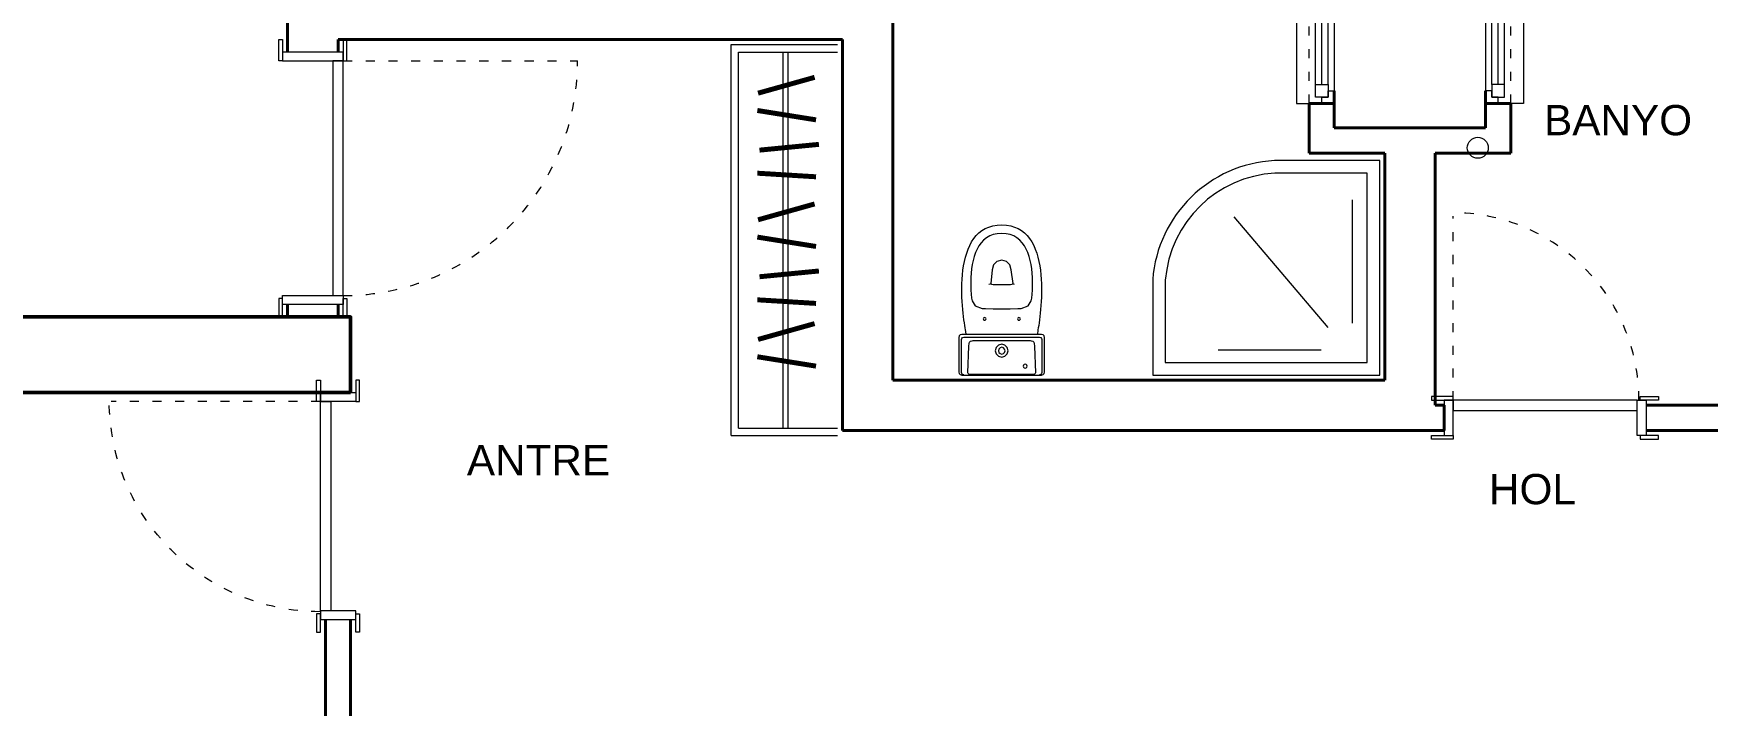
# Model space of a CAD drawing. Header units: millimetres. Extents: x 23 to 3134, y 30 to 1541.
# Drawn here: x 1837 to 2501, y 511 to 777 of the extents above; entities that cross this region are included whole.
import ezdxf

# ---------------------------------------------------------------- set-up
doc = ezdxf.new("R2010")
doc.units = ezdxf.units.MM
doc.linetypes.add('ACAD_ISO03W100', pattern=[30, 12, -18])
for name, color, linetype, lineweight in [('duvar_40', 255, 'Continuous', 40), ('KAPI-PEN', 155, 'Continuous', 18), ('SIVA', 153, 'Continuous', 9), ('TABLE4', 3, 'Continuous', 50), ('TEF', 253, 'Continuous', 18), ('yazı', 253, 'Continuous', 20)]:
    doc.layers.add(name, color=color, linetype=linetype, lineweight=lineweight)
doc.layers.add('PENCERE', color=1, linetype='Continuous')
doc.layers.get('SIVA').off()
doc.styles.add('MAHAL', font='Arial')

# ---------------------------------------------------------------- blocks, each defined once
blk = doc.blocks.new('duuf', base_point=(2280.8467, 641.5526))
at = {"layer": 'TEF'}
for p, q in [((2360.009477, 662.133862), (2360.009477, 711.044988)), ((2350.382916, 660.340452), (2313.181971, 704.197432)), ((2347.60916, 651.450495), (2306.81865, 651.450495))]:
    blk.add_line(p, q, dxfattribs=at)
at = {"layer": 'TEF', "flags": 128}
for points in [[(2280.846659, 679.357137), (2280.846659, 641.552611), (2370.846659, 641.552611), (2370.846659, 726.552611), (2329.128674, 726.552611)], [(2285.846659, 679.164957), (2285.846659, 646.552611), (2365.846659, 646.552611), (2365.846659, 721.552611), (2329.262426, 721.552611)]]:
    blk.add_lwpolyline(points, dxfattribs=at)
at = {"layer": 'TEF'}
for radius, start, end in [(51.08807, 92.987713, 175.708283), (46.08807, 93.145645, 175.481362)]:
    blk.add_arc((2331.791476, 675.533983), radius, start, end, dxfattribs=at)
blk = doc.blocks.new('KLOZET')
at = {"layer": 'TEF'}
for p, q in [((-49.897172, 13.301971), (-51.381299, 12.646202)), ((-48.335456, 13.867699), (-49.897172, 13.301971)), ((-46.707171, 14.34861), (-48.335456, 13.867699)), ((-45.023458, 14.749992), (-46.707171, 14.34861)), ((-43.295366, 15.077041), (-45.023458, 14.749992)), ((-41.534004, 15.335042), (-43.295366, 15.077041)), ((-39.750483, 15.529252), (-41.534004, 15.335042)), ((-37.955882, 15.664928), (-39.750483, 15.529252)), ((-36.161251, 15.747325), (-37.955882, 15.664928)), ((-34.37773, 15.781669), (-36.161251, 15.747325)), ((-32.616398, 15.773247), (-34.37773, 15.781669)), ((-30.888306, 15.727285), (-32.616398, 15.773247)), ((-29.204592, 15.64904), (-30.888306, 15.727285)), ((-27.576308, 15.543797), (-29.204592, 15.64904)), ((-26.014562, 15.416752), (-27.576308, 15.543797)), ((-24.530435, 15.273222), (-26.014562, 15.416752)), ((-23.135036, 15.118433), (-24.530435, 15.273222)), ((-21.839444, 14.957612), (-23.135036, 15.118433)), ((-20.654741, 14.796044), (-21.839444, 14.957612)), ((-19.592034, 14.638985), (-20.654741, 14.796044)), ((-18.662375, 14.491662), (-19.592034, 14.638985)), ((-17.876873, 14.359332), (-18.662375, 14.491662)), ((-17.246638, 14.247279), (-17.876873, 14.359332)), ((-16.78272, 14.160761), (-17.246638, 14.247279)), ((-16.496257, 14.104974), (-16.78272, 14.160761)), ((-16.075553, 14.020063), (-16.496257, 14.104974)), ((-16.075553, 15.808667), (-15.917867, 16.391566)), ((-16.075553, -15.808667), (-16.075553, 15.808667)), ((-15.917867, 16.391566), (-15.503554, 16.80585)), ((-15.503554, 16.80585), (-14.920714, 16.963506)), ((-14.824938, 15.474988), (-14.945054, 15.0309)), ((-14.945054, 15.0309), (-14.945054, -15.0309)), ((-14.920714, 16.963506), (-1.154839, 16.963506)), ((-14.509297, 15.790688), (-14.824938, 15.474988)), ((-14.065209, 15.910834), (-14.509297, 15.790688)), ((-0.993868, 15.910834), (-14.065209, 15.910834)), ((-0.816561, 13.349068), (-11.380341, 12.985973)), ((-1.154839, 16.963506), (-0.571999, 16.80585)), ((-0.54972, 15.790688), (-0.993868, 15.910834)), ((-0.532936, 13.251589), (-0.816561, 13.349068)), ((-0.571999, 16.80585), (-0.157686, 16.391566)), ((-0.23405, 15.474988), (-0.54972, 15.790688)), ((-0.113934, 15.0309), (-0.23405, 15.474988)), ((-0.157686, 16.391566), (0, 15.808667)), ((0, 15.808667), (0, -15.808667)), ((-57.249388, 7.832456), (-58.03486, 6.525994)), ((-56.319729, 9.017369), (-57.249388, 7.832456)), ((-55.256993, 10.085929), (-56.319729, 9.017369)), ((-54.07229, 11.043422), (-55.256993, 10.085929)), ((-54.404236, 6.027672), (-53.503337, 7.155125)), ((-52.776698, 11.895074), (-54.07229, 11.043422)), ((-53.503337, 7.155125), (-52.446962, 8.145618)), ((-51.381299, 12.646202), (-52.776698, 11.895074)), ((-52.446962, 8.145618), (-51.251387, 9.006887)), ((-51.251387, 9.006887), (-49.932979, 9.746696)), ((-49.932979, 9.746696), (-48.508044, 10.37272)), ((-48.508044, 10.37272), (-46.992917, 10.892754)), ((-46.992917, 10.892754), (-45.403875, 11.314444)), ((-45.403875, 11.314444), (-43.757224, 11.645614)), ((-43.757224, 11.645614), (-42.069359, 11.893909)), ((-42.069359, 11.893909), (-40.356528, 12.067125)), ((-40.356528, 12.067125), (-38.635065, 12.172965)), ((-38.635065, 12.172965), (-36.921278, 12.219136)), ((-36.921278, 12.219136), (-35.231502, 12.213402)), ((-35.231502, 12.213402), (-33.582074, 12.163468)), ((-33.582074, 12.163468), (-31.989269, 12.0771)), ((-31.989269, 12.0771), (-30.469423, 11.962001)), ((-30.469423, 11.962001), (-29.419917, 11.702148)), ((-29.419917, 11.702148), (-27.470826, 10.493732)), ((-27.470826, 10.493732), (-26.42132, 7.693347)), ((-26.42132, 7.693347), (-26.363711, 6.405759)), ((-22.782423, 6.755057), (-22.707194, 7.033276)), ((-22.707194, 6.476897), (-22.782423, 6.755057)), ((-22.707194, 7.033276), (-22.509489, 7.231011)), ((-22.509489, 7.231011), (-22.231329, 7.30627)), ((-22.231329, 7.30627), (-21.953139, 7.231011)), ((-21.953139, 7.231011), (-21.755375, 7.033276)), ((-21.755375, 7.033276), (-21.680116, 6.755057)), ((-21.680116, 6.755057), (-21.755375, 6.476897)), ((-13.596542, 11.725532), (-13.614311, 11.2999)), ((-13.614311, 11.2999), (-13.614311, -11.29993)), ((-13.438856, 12.308462), (-13.596542, 11.725532)), ((-13.024543, 12.722835), (-13.438856, 12.308462)), ((-12.441703, 12.88052), (-13.024543, 12.722835)), ((-11.380341, 12.985973), (-12.441703, 12.88052)), ((-0.331349, 12.99547), (-0.532936, 13.251589)), ((-0.254656, 12.635241), (-0.331349, 12.99547)), ((-0.254656, -12.635241), (-0.254656, 12.635241)), ((-59.415477, 1.824511), (-59.513433, -0.020831)), ((-59.129014, 3.527278), (-59.415477, 1.824511)), ((-58.665125, 5.092667), (-59.129014, 3.527278)), ((-58.03486, 6.525994), (-58.665125, 5.092667)), ((-56.126744, -0.006107), (-56.010928, 1.746384)), ((-56.010928, 1.746384), (-55.674353, 3.331066)), ((-55.674353, 3.331066), (-55.133353, 4.755584)), ((-55.133353, 4.755584), (-54.404236, 6.027672)), ((-45.49995, -0.020831), (-44.988277, 1.870771)), ((-44.988277, 1.870771), (-43.643768, 3.215281)), ((-43.643768, 3.215281), (-41.752285, 3.726983)), ((-41.752285, 3.726983), (-36.308185, 4.334372)), ((-36.385923, 4.334372), (-36.264941, 4.262368)), ((-36.308185, 4.334372), (-36.207362, 4.360294)), ((-36.264941, 4.262368), (-36.040239, 3.965662)), ((-36.207362, 4.360294), (-36.02008, 4.541782)), ((-36.040239, 3.965662), (-35.919257, 3.323331)), ((-36.02008, 4.541782), (-35.919257, 5.034311)), ((-35.919257, 3.323331), (-35.919257, -3.520618)), ((-26.363711, 6.405759), (-26.258557, 3.407191)), ((-26.258557, 3.407191), (-26.207458, -0.006107)), ((-22.509489, 6.279222), (-22.707194, 6.476897)), ((-22.231329, 6.203993), (-22.509489, 6.279222)), ((-21.953139, 6.279222), (-22.231329, 6.203993)), ((-21.755375, 6.476897), (-21.953139, 6.279222)), ((-12.167396, -0.020831), (-11.821234, 1.258723)), ((-11.821234, 1.258723), (-10.911703, 2.168253)), ((-10.97209, -0.020831), (-10.789139, 0.655486)), ((-10.911703, 2.168253), (-9.63206, 2.514386)), ((-10.789139, 0.655486), (-10.308376, 1.136159)), ((-10.308376, 1.136159), (-9.63206, 1.31911)), ((-9.63206, 2.514386), (-8.352506, 2.168253)), ((-9.63206, 1.31911), (-8.955833, 1.136159)), ((-8.955833, 1.136159), (-8.4751, 0.655486)), ((-8.4751, 0.655486), (-8.292149, -0.020831)), ((-8.352506, 2.168253), (-7.443006, 1.258723)), ((-7.443006, 1.258723), (-7.096844, -0.020831)), ((-59.513433, -0.020831), (-59.415477, -1.866172)), ((-59.415477, -1.866172), (-59.129014, -3.568909)), ((-59.129014, -3.568909), (-58.665125, -5.134328)), ((-58.665125, -5.134328), (-58.03486, -6.567656)), ((-58.03486, -6.567656), (-57.249388, -7.874118)), ((-56.126744, -0.020831), (-56.126744, -0.006107)), ((-56.010928, -1.773352), (-56.126744, -0.020831)), ((-55.674353, -3.358004), (-56.010928, -1.773352)), ((-55.133353, -4.782552), (-55.674353, -3.358004)), ((-54.404236, -6.054669), (-55.133353, -4.782552)), ((-53.503337, -7.182122), (-54.404236, -6.054669)), ((-44.988277, -1.912402), (-45.49995, -0.020831)), ((-43.643768, -3.256912), (-44.988277, -1.912402)), ((-41.752285, -3.768614), (-43.643768, -3.256912)), ((-36.308185, -4.531688), (-41.752285, -3.768614)), ((-36.264941, -4.459654), (-36.385923, -4.531688)), ((-36.207362, -4.554714), (-36.308185, -4.531688)), ((-36.040239, -4.162978), (-36.264941, -4.459654)), ((-36.02008, -4.716043), (-36.207362, -4.554714)), ((-35.919257, -3.520618), (-36.040239, -4.162978)), ((-35.919257, -5.15389), (-36.02008, -4.716043)), ((-26.363711, -6.432816), (-26.42132, -7.720374)), ((-26.258557, -3.434189), (-26.363711, -6.432816)), ((-26.207458, -0.020831), (-26.258557, -3.434189)), ((-26.207458, -0.006107), (-26.207458, -0.020831)), ((-22.782423, -6.855133), (-22.707194, -6.576944)), ((-22.707194, -6.576944), (-22.509489, -6.379179)), ((-22.509489, -6.379179), (-22.231329, -6.30392)), ((-22.231329, -6.30392), (-21.953139, -6.379179)), ((-21.953139, -6.379179), (-21.755375, -6.576944)), ((-21.755375, -6.576944), (-21.680116, -6.855133)), ((-11.821234, -1.300355), (-12.167396, -0.020831)), ((-10.911703, -2.209885), (-11.821234, -1.300355)), ((-10.789139, -0.697147), (-10.97209, -0.020831)), ((-9.63206, -2.556017), (-10.911703, -2.209885)), ((-10.308376, -1.17788), (-10.789139, -0.697147)), ((-9.63206, -1.360861), (-10.308376, -1.17788)), ((-8.955833, -1.17788), (-9.63206, -1.360861)), ((-8.352506, -2.209885), (-9.63206, -2.556017)), ((-8.4751, -0.697147), (-8.955833, -1.17788)), ((-8.292149, -0.020831), (-8.4751, -0.697147)), ((-7.443006, -1.300355), (-8.352506, -2.209885)), ((-7.096844, -0.020831), (-7.443006, -1.300355)), ((-57.249388, -7.874118), (-56.319729, -9.05903)), ((-56.319729, -9.05903), (-55.256993, -10.12759)), ((-55.256993, -10.12759), (-54.07229, -11.085083)), ((-54.07229, -11.085083), (-52.776698, -11.936765)), ((-52.446962, -8.172616), (-53.503337, -7.182122)), ((-52.776698, -11.936765), (-51.381299, -12.687863)), ((-51.251387, -9.033914), (-52.446962, -8.172616)), ((-51.381299, -12.687863), (-49.897172, -13.343662)), ((-49.932979, -9.773723), (-51.251387, -9.033914)), ((-48.508044, -10.399747), (-49.932979, -9.773723)), ((-46.992917, -10.919782), (-48.508044, -10.399747)), ((-45.403875, -11.341502), (-46.992917, -10.919782)), ((-43.757224, -11.672642), (-45.403875, -11.341502)), ((-42.069359, -11.920967), (-43.757224, -11.672642)), ((-40.356528, -12.094182), (-42.069359, -11.920967)), ((-38.635065, -12.199993), (-40.356528, -12.094182)), ((-36.921278, -12.246194), (-38.635065, -12.199993)), ((-35.231502, -12.24046), (-36.921278, -12.246194)), ((-33.582074, -12.190526), (-35.231502, -12.24046)), ((-31.989269, -12.104157), (-33.582074, -12.190526)), ((-30.469423, -11.989058), (-31.989269, -12.104157)), ((-29.419917, -11.729205), (-30.469423, -11.989058)), ((-27.470826, -10.520759), (-29.419917, -11.729205)), ((-26.42132, -7.720374), (-27.470826, -10.520759)), ((-22.707194, -7.133293), (-22.782423, -6.855133)), ((-22.509489, -7.330998), (-22.707194, -7.133293)), ((-22.231329, -7.406227), (-22.509489, -7.330998)), ((-21.953139, -7.330998), (-22.231329, -7.406227)), ((-21.755375, -7.133293), (-21.953139, -7.330998)), ((-21.680116, -6.855133), (-21.755375, -7.133293)), ((-13.614311, -11.29993), (-13.596542, -11.725681)), ((-13.596542, -11.725681), (-13.438856, -12.308521)), ((-13.438856, -12.308521), (-13.024543, -12.722835)), ((-13.024543, -12.722835), (-12.441703, -12.88052)), ((-12.441703, -12.88052), (-11.380341, -12.985973)), ((-11.380341, -12.985973), (-0.816561, -13.349068)), ((-4.318021, -9.275818), (-4.212688, -8.886323)), ((-4.212688, -9.665225), (-4.318021, -9.275818)), ((-4.212688, -8.886323), (-3.935902, -8.609507)), ((-3.935902, -9.942041), (-4.212688, -9.665225)), ((-3.935902, -8.609507), (-3.546495, -8.504174)), ((-3.546495, -10.047374), (-3.935902, -9.942041)), ((-3.546495, -8.504174), (-3.157, -8.609507)), ((-3.157, -9.942041), (-3.546495, -10.047374)), ((-3.157, -8.609507), (-2.880154, -8.886323)), ((-2.880154, -9.665225), (-3.157, -9.942041)), ((-2.880154, -8.886323), (-2.774821, -9.275818)), ((-2.774821, -9.275818), (-2.880154, -9.665225)), ((-0.816561, -13.349068), (-0.532936, -13.251619)), ((-0.532936, -13.251619), (-0.331349, -12.995529)), ((-0.331349, -12.995529), (-0.254656, -12.635241)), ((-49.897172, -13.343662), (-48.335456, -13.90939)), ((-48.335456, -13.90939), (-46.707171, -14.390301)), ((-46.707171, -14.390301), (-45.023458, -14.791653)), ((-45.023458, -14.791653), (-43.295366, -15.118732)), ((-43.295366, -15.118732), (-41.534004, -15.376733)), ((-41.534004, -15.376733), (-39.750483, -15.570944)), ((-39.750483, -15.570944), (-37.955882, -15.706619)), ((-37.955882, -15.706619), (-36.161251, -15.788986)), ((-36.161251, -15.788986), (-34.37773, -15.82333)), ((-34.37773, -15.82333), (-32.616398, -15.814908)), ((-32.616398, -15.814908), (-30.888306, -15.768947)), ((-30.888306, -15.768947), (-29.204592, -15.690701)), ((-29.204592, -15.690701), (-27.576308, -15.585458)), ((-27.576308, -15.585458), (-26.014562, -15.458413)), ((-26.014562, -15.458413), (-24.530435, -15.314883)), ((-24.530435, -15.314883), (-23.135036, -15.160065)), ((-23.135036, -15.160065), (-21.839444, -14.999243)), ((-21.839444, -14.999243), (-20.654741, -14.837675)), ((-20.654741, -14.837675), (-19.592034, -14.680616)), ((-19.592034, -14.680616), (-18.662375, -14.533294)), ((-18.662375, -14.533294), (-17.876873, -14.400993)), ((-17.876873, -14.400993), (-17.246638, -14.288911)), ((-17.246638, -14.288911), (-16.78272, -14.202393)), ((-16.78272, -14.202393), (-16.075553, -14.064675)), ((-16.496257, -14.146605), (-16.398301, -14.126835)), ((-15.917867, -16.391566), (-16.075553, -15.808667)), ((-15.503554, -16.80585), (-15.917867, -16.391566)), ((-14.920714, -16.963506), (-15.503554, -16.80585)), ((-14.945054, -15.0309), (-14.824938, -15.475048)), ((-1.154839, -16.963506), (-14.920714, -16.963506)), ((-14.824938, -15.475048), (-14.509297, -15.790718)), ((-14.509297, -15.790718), (-14.065209, -15.910834)), ((-14.065209, -15.910834), (-0.993868, -15.910834)), ((-0.571999, -16.80585), (-1.154839, -16.963506)), ((-0.993868, -15.910834), (-0.54972, -15.790718)), ((-0.157686, -16.391566), (-0.571999, -16.80585)), ((-0.54972, -15.790718), (-0.23405, -15.475048)), ((-0.23405, -15.475048), (-0.113934, -15.0309)), ((0, -15.808667), (-0.157686, -16.391566))]:
    blk.add_line(p, q, dxfattribs=at)
blk = doc.blocks.new('*U11')
at = {"linetype": 'ACAD_ISO03W100', "ltscale": 0.3}
blk.add_line((0, 0), (0.000003, 72.999973), dxfattribs=at)
at = {"flags": 128}
for points in [[(-8.500012, 0), (0, 0), (0, 1.500006), (-8.500012, 1.500006)], [(0, 0), (-3.500013, 0), (-3.500014, -13.999996), (-0.000001, -13.999996)], [(0, -4.100016), (72.999973, -4.100019), (72.999973, -0.000004), (0, 0)], [(81.499989, -0.000004), (74.199978, -0.000004), (74.199978, 1.500002), (81.499989, 1.500002)], [(72.999973, -0.000004), (76.499987, -0.000004), (76.499989, -14.000004), (72.999972, -14)], [(-8.500013, -13.999996), (-0.000001, -13.999996), (-0.000001, -15.500002), (-8.500013, -15.500002)], [(81.499988, -14), (74.199977, -14), (74.199977, -15.500006), (81.499988, -15.500006)]]:
    blk.add_lwpolyline(points, close=True, dxfattribs=at)
at = {"linetype": 'ACAD_ISO03W100', "ltscale": 0.3}
blk.add_arc((-0.700003, 0), 74.399979, 0, 90, dxfattribs=at)
blk = doc.blocks.new('*U6')
at = {"linetype": 'ACAD_ISO03W100', "ltscale": 0.3}
blk.add_line((0, 0), (0.000002, 82.999973), dxfattribs=at)
at = {"flags": 128}
for points in [[(-8.500012, 0), (0, 0), (0, 1.500006), (-8.500012, 1.500006)], [(0, 0), (-3.500013, 0), (-3.500014, -13.999996), (-0.000001, -13.999996)], [(0, -4.100016), (82.999973, -4.100017), (82.999973, -0.000002), (0, 0)], [(91.499989, -0.000002), (84.199978, -0.000002), (84.199978, 1.500004), (91.499989, 1.500004)], [(82.999973, -0.000002), (86.499987, -0.000002), (86.499989, -14.000002), (82.999972, -13.999998)], [(-8.500013, -13.999996), (-0.000001, -13.999996), (-0.000001, -15.500002), (-8.500013, -15.500002)], [(91.499988, -13.999998), (84.199977, -13.999998), (84.199977, -15.500004), (91.499988, -15.500004)]]:
    blk.add_lwpolyline(points, close=True, dxfattribs=at)
at = {"linetype": 'ACAD_ISO03W100', "ltscale": 0.3}
blk.add_arc((-0.350001, 0), 83.699976, 0, 90, dxfattribs=at)
blk = doc.blocks.new('*U7')
at = {"linetype": 'ACAD_ISO03W100', "ltscale": 0.3}
blk.add_line((0, 0), (0, 92.999973), dxfattribs=at)
at = {"flags": 128}
for points in [[(-8.500012, 0), (0, 0), (0, 1.500006), (-8.500012, 1.500006)], [(0, 0), (-3.500013, 0), (-3.500015, -23.999999), (-0.000001, -23.999999)], [(0, -4.100016), (92.999973, -4.100016), (92.999973, 0), (0, 0)], [(92.999973, 0), (96.499987, 0), (96.499989, -24.000003), (92.999972, -23.999999)], [(101.499989, 0), (94.199978, 0), (94.199978, 1.500006), (101.499989, 1.500006)], [(-8.500014, -23.999999), (-0.000001, -23.999999), (-0.000001, -25.500005), (-8.500014, -25.500005)], [(101.499987, -23.999999), (94.199976, -23.999999), (94.199976, -25.500005), (101.499987, -25.500005)]]:
    blk.add_lwpolyline(points, close=True, dxfattribs=at)
at = {"linetype": 'ACAD_ISO03W100', "ltscale": 0.3}
blk.add_arc((0, 0), 92.999973, 0, 90, dxfattribs=at)
blk = doc.blocks.new('O89')
at = {"layer": 'TEF'}
for p, q in [((-88.527662, 7.583979), (-88.527671, -35.282199)), ((68.974175, 7.583979), (-88.527662, 7.583979)), ((68.974175, 7.583979), (68.974185, -35.282199)), ((-85.527662, 4.583979), (-85.527671, -35.2822)), ((65.974176, 4.583979), (-85.527662, 4.583979)), ((65.974176, 4.583979), (65.974185, -35.2822)), ((-85.527667, -13.34911), (65.97418, -13.34911)), ((-85.527667, -15.34911), (65.97418, -15.34911))]:
    blk.add_line(p, q, dxfattribs=at)
at = {"layer": 'TEF', "lineweight": 100, "const_width": 2, "flags": 128}
for points in [[(-68.938826, -3.304738), (-75.326684, -26.088398)], [(-61.970384, -3.014515), (-58.195513, -26.668686)], [(-48.323434, -27.829104), (-46.000382, -3.885026)], [(-36.708887, -3.014515), (-35.257069, -26.668686)], [(-17.933021, -3.304738), (-24.320879, -26.088398)], [(-10.964578, -3.014515), (-7.189708, -26.668686)], [(2.682371, -27.829104), (5.005423, -3.885026)], [(14.296918, -3.014515), (15.748736, -26.668686)], [(30.266563, -3.304738), (23.878705, -26.088398)], [(37.235005, -3.014515), (41.009876, -26.668686)]]:
    blk.add_lwpolyline(points, dxfattribs=at)
blk = doc.blocks.new('54')
at = {"layer": 'duvar_40', "ltscale": 0.2}
for p, q in [((-7.5, 20), (2.5, 20)), ((-7.5, -20), (2.5, -20)), ((2.5, -20), (2.5, -20))]:
    blk.add_line(p, q, dxfattribs=at)
at = {"layer": 'PENCERE', "color": 134, "linetype": 'Continuous', "lineweight": 18}
for p, q in [((-7.5, 20), (-7.5, 15)), ((-2.5, 17.5), (-2.5, 20)), ((2.5, 20), (7.5, 20)), ((7.5, 20), (7.5, -20)), ((-7.5, 15), (-5, 15)), ((-7.5, 15), (-7.5, -15)), ((-5, 15), (-5, 17.5)), ((-5, 17.5), (-2.5, 17.5)), ((-5, 17.5), (-5, 12.5)), ((0, 17.5), (-5, 17.5)), ((0, 12.5), (0, 17.5)), ((-5, -12.5), (-5, 12.5)), ((-5, 12.5), (0, 12.5)), ((-2.5, -12.5), (-2.5, 12.5)), ((0, -12.5), (0, 12.5)), ((0, -12.5), (-5, -12.5)), ((-5, -12.5), (-5, -17.5)), ((0, -17.5), (0, -12.5)), ((-5, -15), (-7.5, -15)), ((-7.5, -15), (-7.5, -20)), ((-5, -17.5), (-5, -15)), ((-2.5, -17.5), (-5, -17.5)), ((-5, -17.5), (0, -17.5)), ((-2.5, -20), (-2.5, -17.5)), ((7.5, -20), (2.5, -20))]:
    blk.add_line(p, q, dxfattribs=at)
at = {"layer": 'PENCERE', "color": 134, "linetype": 'ACAD_ISO03W100', "lineweight": 18, "ltscale": 0.3}
blk.add_line((2.5, -20), (2.5, 20), dxfattribs=at)

msp = doc.modelspace()

# ---------------------------------------------------------------- linework, layer by layer
at = {"layer": 'duvar_40'}
for p, q in [((2177.846659, 909.552611), (2177.846659, 639.552611)), ((1937.846659, 800.460626), (1937.846659, 769.552613)), ((1957.846659, 774.552611), (2157.846659, 774.552611)), ((1957.846659, 774.552611), (1957.846659, 769.552612)), ((1957.846659, 774.552611), (1957.846659, 769.552612)), ((2157.846659, 774.552611), (2157.846659, 619.552611)), ((2352.846659, 739.552611), (2352.846659, 754.174172)), ((2412.846659, 739.552611), (2412.846659, 754.174172)), ((2342.846659, 729.552611), (2342.846659, 749.174172)), ((2422.846659, 729.552611), (2422.846659, 749.174172)), ((2352.846659, 739.552611), (2412.846659, 739.552611)), ((2342.846659, 729.552611), (2372.846659, 729.552611)), ((2372.846659, 639.552611), (2372.846659, 729.552611)), ((2392.846659, 629.552611), (2392.846659, 729.552611)), ((2392.846659, 729.552611), (2422.846659, 729.552611)), ((1937.846668, 669.552612), (1937.846668, 664.552613)), ((1957.846668, 669.552612), (1957.846668, 664.552613)), ((1957.846668, 669.552612), (1957.846668, 664.552613)), ((2177.846659, 639.552611), (2372.846659, 639.552611)), ((2392.846659, 629.552611), (2396.432534, 629.552611)), ((2396.432534, 629.552611), (2396.432534, 619.552611)), ((2476.432534, 629.552611), (2582.846659, 629.552611)), ((2157.846659, 619.552611), (2396.432534, 619.552611)), ((2476.432534, 619.552611), (2587.846659, 619.552611)), ((1952.846659, 544.561575), (1952.846659, 499.552611)), ((1962.846659, 544.561575), (1962.846659, 499.552611))]:
    msp.add_line(p, q, dxfattribs=at)
at = {"layer": 'TABLE4', "flags": 128}
msp.add_lwpolyline([(1962.846659, 634.552611), (1817.846541, 634.552611), (1817.846541, 664.552611), (1962.846659, 664.552611)], close=True, dxfattribs=at)
at = {"layer": 'TEF'}
msp.add_circle((2409.727778, 731.620944), 4.170449, dxfattribs=at)

# ---------------------------------------------------------------- block references
at = {"linetype": 'ByBlock'}
msp.add_blockref('duuf', (2280.8467, 641.5526), dxfattribs=at)
at = {"xscale": -1, "rotation": 90}
msp.add_blockref('KLOZET', (2220.959246, 641.552611), dxfattribs=at)
at = {"layer": 'KAPI-PEN', "rotation": 270}
msp.add_blockref('*U7', (1959.846659, 766.052598), dxfattribs=at)
at = {"layer": 'KAPI-PEN'}
msp.add_blockref('*U11', (2399.932548, 631.552609), dxfattribs=at)
at = {"layer": 'KAPI-PEN', "xscale": -1, "rotation": 90}
msp.add_blockref('*U6', (1950.846661, 631.061561), dxfattribs=at)
at = {"layer": 'SIVA', "xscale": -1}
msp.add_blockref('54', (2345.346659, 769.174172), dxfattribs=at)
at = {"layer": 'SIVA'}
msp.add_blockref('54', (2420.346659, 769.174172), dxfattribs=at)
at = {"layer": 'TEF', "xscale": -0.984115, "yscale": 0.984115, "zscale": 0.984115, "rotation": 90}
msp.add_blockref('O89', (2121.124995, 685.431167), dxfattribs=at)

# ---------------------------------------------------------------- texts
at = {"layer": 'yazı', "style": 'MAHAL'}
for s, p in [('BANYO', (2436.002361, 736.599256)), ('ANTRE', (2008.927088, 601.787915)), ('HOL', (2414.157184, 590.331219))]:
    msp.add_text(s, height=12, dxfattribs=at).set_placement(p)

doc.saveas('drawing.dxf')
